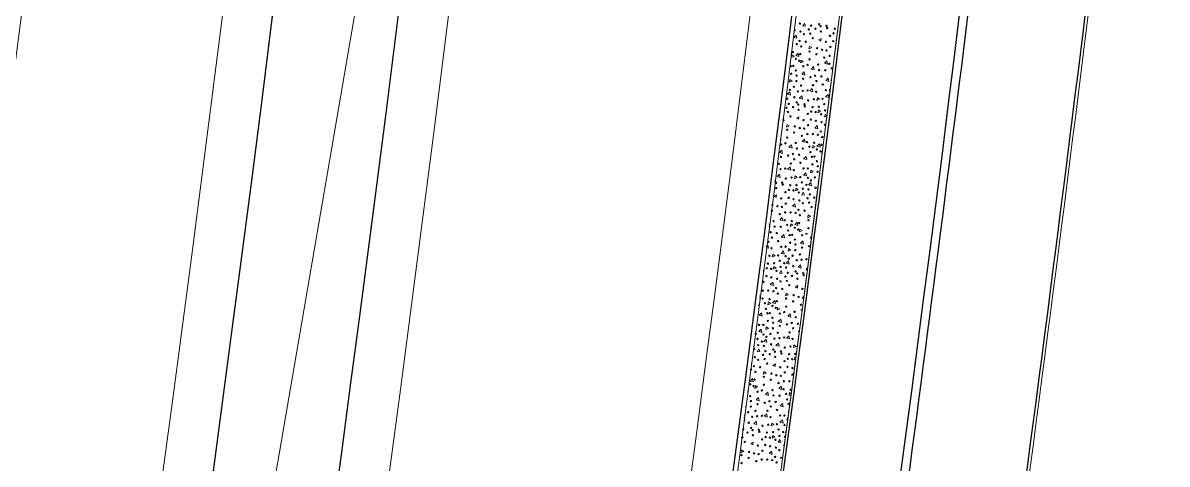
# Model space of a CAD drawing. Extents: x 2536801 to 2538856, y 7112140 to 7131569.
# Drawn here: x 2537715.5 to 2537990.7, y 7115577.4 to 7115683.7 of the extents above; entities that cross this region are included whole.
import ezdxf

# ---------------------------------------------------------------- set-up
doc = ezdxf.new("R2010")
doc.units = 0
doc.header["$LTSCALE"] = 100
doc.header["$MEASUREMENT"] = 0
for name, color, linetype, lineweight in [('D_BOC_FR', 3, 'Continuous', 13), ('D_BOC_RMP', 1, 'Continuous', 13), ('D_CTB_1', 2, 'Continuous', 0), ('D_EOS_FR', 3, 'Continuous', 30), ('D_EOS_ML', 7, 'Continuous', 30), ('D_EOS_RMP', 1, 'Continuous', 30), ('D_EOT_ML', 7, 'Continuous', 13), ('D_FOC_FR', 3, 'Continuous', 30), ('D_RIPRAP_1', 7, 'Continuous', 0)]:
    doc.layers.add(name, color=color, linetype=linetype, lineweight=lineweight)

msp = doc.modelspace()

# ---------------------------------------------------------------- linework, layer by layer
at = {"layer": 'D_BOC_FR', "lineweight": 0}
for centre, radius, start, end in [((2525324.55, 7117290.22), 12456.67, 348.651755, 355.423692), ((2526379.38, 7117111.1), 11620.33, 349.200993, 352.971213)]:
    msp.add_arc(centre, radius, start, end, dxfattribs=at)
at = {"layer": 'D_BOC_RMP', "lineweight": 0}
for centre, radius, start, end in [((2531958.14, 7116423.27), 6058.67, 352.971213, 354.684426), ((2526379.38, 7117111.1), 11679.67, 352.14268, 352.971213)]:
    msp.add_arc(centre, radius, start, end, dxfattribs=at)
at = {"layer": 'D_CTB_1', "linetype": 'Continuous', "lineweight": 0, "ltscale": 0.025}
msp.add_line((2537830.58, 7115891.2), (2537776.35, 7115575.2), dxfattribs=at)
msp.add_arc((2526379.38, 7117111.1), 11610, 347.843052, 352.937674, dxfattribs=at)
at = {"layer": 'D_EOS_FR'}
msp.add_arc((2526379.38, 7117111.1), 11649, 349.376372, 352.971213, dxfattribs=at)
at = {"layer": 'D_EOS_ML'}
for radius, start in [(11485, 346.032105), (11515, 347.842935), (11609, 347.843052)]:
    msp.add_arc((2526379.38, 7117111.1), radius, start, 358.175075, dxfattribs=at)
at = {"layer": 'D_EOS_RMP'}
for centre, radius, start, end in [((2531958.14, 7116423.27), 6058, 352.971213, 354.684426), ((2526379.38, 7117111.1), 11651, 352.332793, 352.971213), ((2526379.38, 7117111.1), 11679, 352.14268, 352.971213)]:
    msp.add_arc(centre, radius, start, end, dxfattribs=at)
at = {"layer": 'D_EOT_ML'}
for radius, start, end in [(11473, 346.032105, 358.175075), (11527, 347.842935, 358.175075), (11599, 347.843038, 358.175075), (11425, 346.032105, 353.252801)]:
    msp.add_arc((2526379.38, 7117111.1), radius, start, end, dxfattribs=at)
at = {"layer": 'D_FOC_FR'}
for centre, radius, start, end in [((2525324.55, 7117290.22), 12456, 348.651755, 355.423692), ((2526379.38, 7117111.1), 11621, 349.948329, 352.971213)]:
    msp.add_arc(centre, radius, start, end, dxfattribs=at)
at = {"layer": 'D_RIPRAP_1', "color": 7, "linetype": 'Continuous', "lineweight": 0}
for p, q in [((2537906.91, 7115679.59), (2537907.53, 7115679.96)), ((2537907.44, 7115679.33), (2537906.91, 7115679.59)), ((2537907.53, 7115679.96), (2537907.44, 7115679.33)), ((2537901.55, 7115660.74), (2537902.17, 7115661.1)), ((2537902.08, 7115660.47), (2537901.55, 7115660.74)), ((2537902.17, 7115661.1), (2537902.08, 7115660.47)), ((2537896.19, 7115641.88), (2537896.81, 7115642.25)), ((2537896.73, 7115641.62), (2537896.19, 7115641.88)), ((2537896.81, 7115642.25), (2537896.73, 7115641.62)), ((2537901.28, 7115620.06), (2537901.9, 7115620.42)), ((2537901.81, 7115619.8), (2537901.28, 7115620.06)), ((2537901.9, 7115620.42), (2537901.81, 7115619.8)), ((2537895.92, 7115601.2), (2537896.54, 7115601.57)), ((2537896.54, 7115601.57), (2537896.45, 7115600.94)), ((2537896.45, 7115600.94), (2537895.92, 7115601.2)), ((2537890.56, 7115582.35), (2537891.18, 7115582.71)), ((2537891.1, 7115582.08), (2537890.56, 7115582.35)), ((2537891.18, 7115582.71), (2537891.1, 7115582.08))]:
    msp.add_line(p, q, dxfattribs=at)
at = {"layer": 'D_RIPRAP_1', "color": 7, "linetype": 'Continuous', "lineweight": 0, "flags": 128}
for points in [[(2537903.78, 7115682.95), (2537903.11, 7115682.89), (2537903.49, 7115683.57)], [(2537901.64, 7115679.99), (2537900.89, 7115680.2), (2537901.48, 7115680.78)], [(2537900.33, 7115675.35), (2537900.46, 7115676.01), (2537901, 7115675.63)], [(2537902.17, 7115675.61), (2537901.42, 7115675.82), (2537902.01, 7115676.4)], [(2537904.57, 7115677.45), (2537904.69, 7115678.11), (2537905.24, 7115677.73)], [(2537902.55, 7115674.06), (2537902.67, 7115674.72), (2537903.22, 7115674.34)], [(2537905.87, 7115672.37), (2537905.12, 7115672.58), (2537905.71, 7115673.16)], [(2537909.04, 7115673.79), (2537908.29, 7115674), (2537908.88, 7115674.57)], [(2537903.57, 7115671.09), (2537902.83, 7115671.31), (2537903.41, 7115671.88)], [(2537909.39, 7115669.62), (2537908.64, 7115669.83), (2537909.23, 7115670.4)], [(2537899.83, 7115669.38), (2537899.95, 7115670.04), (2537900.5, 7115669.66)], [(2537905.55, 7115667.11), (2537904.8, 7115667.33), (2537905.39, 7115667.9)], [(2537900.11, 7115666.3), (2537899.36, 7115666.51), (2537899.95, 7115667.08)], [(2537903.01, 7115665.33), (2537902.26, 7115665.54), (2537902.85, 7115666.11)], [(2537906.47, 7115665.04), (2537906.6, 7115665.7), (2537907.14, 7115665.33)], [(2537909.34, 7115665.69), (2537908.59, 7115665.9), (2537909.18, 7115666.47)], [(2537906.72, 7115662.06), (2537906.84, 7115662.72), (2537907.38, 7115662.34)], [(2537899.21, 7115658.6), (2537899.34, 7115659.26), (2537899.88, 7115658.88)], [(2537906.72, 7115658.17), (2537905.97, 7115658.38), (2537906.56, 7115658.95)], [(2537900.51, 7115653.52), (2537899.76, 7115653.73), (2537900.35, 7115654.3)], [(2537903.68, 7115654.93), (2537902.93, 7115655.14), (2537903.52, 7115655.72)], [(2537905.42, 7115653.53), (2537905.54, 7115654.19), (2537906.08, 7115653.81)], [(2537907.25, 7115653.79), (2537906.5, 7115654), (2537907.09, 7115654.57)], [(2537898.22, 7115652.24), (2537897.47, 7115652.45), (2537898.06, 7115653.02)], [(2537904.04, 7115650.76), (2537903.29, 7115650.98), (2537903.88, 7115651.55)], [(2537900.19, 7115648.26), (2537899.45, 7115648.47), (2537900.03, 7115649.04)], [(2537904.92, 7115647.55), (2537905.04, 7115648.21), (2537905.58, 7115647.84)], [(2537897.66, 7115646.47), (2537896.91, 7115646.69), (2537897.5, 7115647.26)], [(2537901.12, 7115646.19), (2537901.24, 7115646.85), (2537901.78, 7115646.47)], [(2537903.98, 7115646.83), (2537903.23, 7115647.04), (2537903.82, 7115647.62)], [(2537901.36, 7115643.21), (2537901.48, 7115643.87), (2537902.02, 7115643.49)], [(2537903.51, 7115642.27), (2537902.84, 7115642.21), (2537903.21, 7115642.89)], [(2537905.2, 7115644.47), (2537904.45, 7115644.69), (2537905.04, 7115645.26)], [(2537901.36, 7115639.31), (2537900.62, 7115639.52), (2537901.2, 7115640.1)], [(2537904.3, 7115636.77), (2537904.42, 7115637.43), (2537904.96, 7115637.06)], [(2537898.32, 7115636.08), (2537897.57, 7115636.29), (2537898.16, 7115636.86)], [(2537900.06, 7115634.67), (2537900.18, 7115635.33), (2537900.73, 7115634.95)], [(2537901.89, 7115634.93), (2537901.15, 7115635.14), (2537901.74, 7115635.72)], [(2537898.68, 7115631.91), (2537897.93, 7115632.12), (2537898.52, 7115632.69)], [(2537902.28, 7115633.38), (2537902.4, 7115634.04), (2537902.94, 7115633.66)], [(2537898.62, 7115627.98), (2537897.87, 7115628.19), (2537898.46, 7115628.76)], [(2537899.56, 7115628.7), (2537899.68, 7115629.36), (2537900.22, 7115628.98)], [(2537903.3, 7115630.42), (2537902.55, 7115630.63), (2537903.14, 7115631.2)], [(2537895.76, 7115627.33), (2537895.88, 7115627.99), (2537896.42, 7115627.61)], [(2537899.84, 7115625.62), (2537899.09, 7115625.83), (2537899.68, 7115626.4)], [(2537896, 7115624.35), (2537896.12, 7115625.01), (2537896.67, 7115624.63)], [(2537898.15, 7115623.42), (2537897.48, 7115623.36), (2537897.86, 7115624.04)], [(2537902.74, 7115624.65), (2537901.99, 7115624.86), (2537902.58, 7115625.44)], [(2537896.01, 7115620.46), (2537895.26, 7115620.67), (2537895.85, 7115621.24)], [(2537898.94, 7115617.92), (2537899.06, 7115618.58), (2537899.61, 7115618.2)], [(2537894.7, 7115615.82), (2537894.83, 7115616.48), (2537895.37, 7115616.1)], [(2537896.54, 7115616.08), (2537895.79, 7115616.29), (2537896.38, 7115616.86)], [(2537896.92, 7115614.52), (2537897.04, 7115615.18), (2537897.59, 7115614.8)], [(2537893.32, 7115613.05), (2537892.57, 7115613.26), (2537893.16, 7115613.84)], [(2537897.94, 7115611.56), (2537897.2, 7115611.77), (2537897.78, 7115612.34)], [(2537900.24, 7115612.84), (2537899.49, 7115613.05), (2537900.08, 7115613.62)], [(2537893.27, 7115609.12), (2537892.52, 7115609.33), (2537893.11, 7115609.9)], [(2537894.2, 7115609.84), (2537894.32, 7115610.5), (2537894.87, 7115610.12)], [(2537894.48, 7115606.76), (2537893.73, 7115606.97), (2537894.32, 7115607.55)], [(2537899.92, 7115607.58), (2537899.17, 7115607.79), (2537899.76, 7115608.36)], [(2537892.79, 7115604.56), (2537892.12, 7115604.5), (2537892.5, 7115605.18)], [(2537897.38, 7115605.8), (2537896.64, 7115606.01), (2537897.22, 7115606.58)], [(2537900.85, 7115605.51), (2537900.97, 7115606.17), (2537901.51, 7115605.79)], [(2537893.59, 7115599.06), (2537893.71, 7115599.72), (2537894.25, 7115599.34)], [(2537891.18, 7115597.22), (2537890.43, 7115597.43), (2537891.02, 7115598.01)], [(2537891.57, 7115595.67), (2537891.69, 7115596.33), (2537892.23, 7115595.95)], [(2537898.05, 7115595.4), (2537897.3, 7115595.61), (2537897.89, 7115596.18)], [(2537892.59, 7115592.7), (2537891.84, 7115592.92), (2537892.43, 7115593.49)], [(2537894.88, 7115593.98), (2537894.13, 7115594.19), (2537894.72, 7115594.77)], [(2537898.41, 7115591.23), (2537897.66, 7115591.44), (2537898.25, 7115592.01)], [(2537892.03, 7115586.94), (2537891.28, 7115587.15), (2537891.87, 7115587.73)], [(2537894.56, 7115588.72), (2537893.82, 7115588.94), (2537894.41, 7115589.51)], [(2537898.35, 7115587.3), (2537897.6, 7115587.51), (2537898.19, 7115588.08)], [(2537895.49, 7115586.65), (2537895.61, 7115587.31), (2537896.15, 7115586.94)], [(2537895.73, 7115583.67), (2537895.85, 7115584.33), (2537896.39, 7115583.95)], [(2537897.88, 7115582.74), (2537897.21, 7115582.68), (2537897.58, 7115583.36)], [(2537888.23, 7115580.21), (2537888.35, 7115580.87), (2537888.89, 7115580.49)], [(2537895.73, 7115579.78), (2537894.99, 7115579.99), (2537895.57, 7115580.56)]]:
    msp.add_lwpolyline(points, close=True, dxfattribs=at)
for points in [[(2537908.84, 7115661.13), (2537908.2, 7115661.07), (2537908.57, 7115661.75), (2537908.84, 7115661.17)], [(2537897.66, 7115655.62), (2537897.86, 7115655.48), (2537897.62, 7115655.38)], [(2537907.72, 7115652.27), (2537907.64, 7115652.23), (2537907.76, 7115652.89), (2537907.8, 7115652.87)], [(2537895.02, 7115635.31), (2537895.15, 7115634.66), (2537894.94, 7115634.72)], [(2537905.13, 7115631.82), (2537904.85, 7115631.91), (2537905.19, 7115632.24)], [(2537894.31, 7115629.83), (2537894.68, 7115630.19), (2537894.84, 7115629.4), (2537894.27, 7115629.56)], [(2537892.77, 7115617.97), (2537892.8, 7115618.01), (2537892.96, 7115617.22), (2537892.68, 7115617.3)], [(2537902.91, 7115614.39), (2537902.66, 7115614.47), (2537902.96, 7115614.76)], [(2537891.2, 7115605.86), (2537891.31, 7115605.78), (2537891.18, 7115605.72)], [(2537890.65, 7115601.62), (2537890.65, 7115601.6), (2537890.64, 7115601.6)], [(2537901.31, 7115602.62), (2537901.09, 7115602.53), (2537901.21, 7115603.19), (2537901.37, 7115603.07)], [(2537900.78, 7115598.72), (2537900.34, 7115598.85), (2537900.87, 7115599.36)], [(2537900.16, 7115594.15), (2537899.79, 7115593.99), (2537899.91, 7115594.65), (2537900.2, 7115594.45)], [(2537889.32, 7115591.4), (2537889.51, 7115591.27), (2537889.29, 7115591.18)], [(2537888.97, 7115588.68), (2537889.12, 7115587.91), (2537888.88, 7115587.98)], [(2537899.33, 7115588.04), (2537899.29, 7115588.02), (2537899.41, 7115588.68), (2537899.42, 7115588.67)], [(2537898.94, 7115585.12), (2537898.82, 7115585.15), (2537898.96, 7115585.29)]]:
    msp.add_lwpolyline(points, dxfattribs=at)
at = {"layer": 'D_RIPRAP_1', "color": 7, "linetype": 'Continuous', "lineweight": 0}
for centre, radius in [((2537902.42, 7115683.52), 0.163), ((2537902.54, 7115681.61), 0.163), ((2537903.35, 7115680.96), 0.163), ((2537904.53, 7115682.13), 0.163), ((2537904.89, 7115681.11), 0.163), ((2537905.09, 7115683.05), 0.163), ((2537906.13, 7115682.28), 0.163), ((2537907, 7115683.39), 0.163), ((2537907.37, 7115682.88), 0.163), ((2537907.44, 7115681.62), 0.163), ((2537908.83, 7115682.95), 0.163), ((2537908.98, 7115682.46), 0.163), ((2537910.49, 7115681.18), 0.163), ((2537910.79, 7115682.29), 0.163), ((2537901.65, 7115678.6), 0.163), ((2537902.31, 7115679.37), 0.163), ((2537903.8, 7115679.15), 0.163), ((2537905.48, 7115680.02), 0.163), ((2537908.64, 7115679.14), 0.163), ((2537909.64, 7115680.61), 0.163), ((2537910.41, 7115679.28), 0.163), ((2537900.73, 7115676.66), 0.163), ((2537902.49, 7115676.18), 0.163), ((2537902.7, 7115678.03), 0.163), ((2537904.71, 7115676.83), 0.163), ((2537906.38, 7115676.15), 0.163), ((2537906.53, 7115677.61), 0.163), ((2537907.72, 7115677.23), 0.163), ((2537908.8, 7115677.08), 0.163), ((2537909.55, 7115675.77), 0.163), ((2537909.73, 7115677.9), 0.163), ((2537900.21, 7115673.28), 0.163), ((2537900.8, 7115673.33), 0.163), ((2537901.42, 7115675.05), 0.163), ((2537902.23, 7115674.58), 0.163), ((2537903.22, 7115673.24), 0.163), ((2537904.26, 7115673.57), 0.163), ((2537904.73, 7115674.92), 0.163), ((2537906.77, 7115673.64), 0.163), ((2537908.26, 7115675.35), 0.163), ((2537909.48, 7115673.86), 0.163), ((2537910.05, 7115672.73), 0.163), ((2537900.32, 7115671.44), 0.163), ((2537901.42, 7115672.2), 0.163), ((2537901.6, 7115671), 0.163), ((2537903.18, 7115670.26), 0.163), ((2537904.92, 7115670.6), 0.163), ((2537906.05, 7115670.97), 0.163), ((2537907.02, 7115672.34), 0.163), ((2537907.56, 7115670.79), 0.163), ((2537908.49, 7115672.3), 0.163), ((2537899.98, 7115667.59), 0.163), ((2537900.92, 7115668.3), 0.163), ((2537901.55, 7115669.67), 0.163), ((2537901.9, 7115667.2), 0.163), ((2537902.69, 7115668.61), 0.163), ((2537903.09, 7115667.33), 0.163), ((2537904.24, 7115667.45), 0.163), ((2537905.55, 7115668.67), 0.163), ((2537906.38, 7115669.69), 0.163), ((2537907.88, 7115668.86), 0.163), ((2537908.64, 7115667.5), 0.163), ((2537899.36, 7115665.43), 0.163), ((2537901.08, 7115665.79), 0.199), ((2537901.64, 7115664.53), 0.163), ((2537904.37, 7115665.04), 0.163), ((2537905.77, 7115665.31), 0.163), ((2537906.28, 7115667.12), 0.163), ((2537907.86, 7115665.41), 0.163), ((2537899.18, 7115663.27), 0.163), ((2537899.53, 7115662.25), 0.163), ((2537899.73, 7115664.19), 0.163), ((2537900.77, 7115663.43), 0.163), ((2537902.01, 7115664.02), 0.163), ((2537902.08, 7115662.76), 0.163), ((2537903.48, 7115664.09), 0.163), ((2537903.62, 7115663.6), 0.163), ((2537904.29, 7115661.76), 0.163), ((2537905.13, 7115662.32), 0.163), ((2537905.44, 7115663.43), 0.163), ((2537906.19, 7115662.2), 0.163), ((2537906.92, 7115663.51), 0.163), ((2537907.5, 7115661.69), 0.163), ((2537908.26, 7115664.13), 0.163), ((2537908.47, 7115662.62), 0.163), ((2537898.44, 7115660.3), 0.163), ((2537900.12, 7115661.16), 0.163), ((2537903.29, 7115660.29), 0.163), ((2537904.37, 7115659.04), 0.163), ((2537905.05, 7115660.42), 0.163), ((2537906.22, 7115660.11), 0.163), ((2537907.63, 7115659.79), 0.163), ((2537899.35, 7115657.97), 0.163), ((2537901.02, 7115657.3), 0.163), ((2537901.17, 7115658.76), 0.163), ((2537902.36, 7115658.38), 0.163), ((2537902.9, 7115656.49), 0.163), ((2537903.44, 7115658.23), 0.163), ((2537904.19, 7115656.91), 0.163), ((2537905.52, 7115656.92), 0.163), ((2537906.73, 7115656.77), 0.163), ((2537907.4, 7115657.54), 0.163), ((2537907.78, 7115656.21), 0.163), ((2537897.86, 7115654.38), 0.163), ((2537898.9, 7115654.72), 0.163), ((2537899.37, 7115656.06), 0.163), ((2537901.41, 7115654.79), 0.163), ((2537901.67, 7115653.48), 0.163), ((2537903.14, 7115653.44), 0.163), ((2537904.12, 7115655), 0.163), ((2537904.7, 7115653.88), 0.163), ((2537905.81, 7115654.84), 0.163), ((2537907.57, 7115654.36), 0.163), ((2537897.83, 7115651.41), 0.163), ((2537899.56, 7115651.75), 0.163), ((2537900.7, 7115652.12), 0.163), ((2537901.03, 7115650.84), 0.163), ((2537902.2, 7115651.93), 0.163), ((2537904.94, 7115652.53), 0.163), ((2537905.29, 7115651.46), 0.163), ((2537905.88, 7115651.51), 0.163), ((2537906.51, 7115653.23), 0.163), ((2537907.32, 7115652.75), 0.163), ((2537897.33, 7115649.75), 0.163), ((2537897.73, 7115648.47), 0.163), ((2537898.89, 7115648.59), 0.163), ((2537900.2, 7115649.81), 0.163), ((2537900.93, 7115648.26), 0.163), ((2537902.52, 7115650.01), 0.163), ((2537903.28, 7115648.65), 0.163), ((2537904.31, 7115648.65), 0.163), ((2537905.4, 7115649.61), 0.163), ((2537906.51, 7115650.38), 0.163), ((2537906.68, 7115649.18), 0.163), ((2537896.66, 7115645.17), 0.163), ((2537898.12, 7115645.24), 0.163), ((2537899.01, 7115646.18), 0.163), ((2537900.41, 7115646.46), 0.163), ((2537902.5, 7115646.56), 0.163), ((2537902.9, 7115645.28), 0.163), ((2537904.33, 7115646.36), 0.163), ((2537905.06, 7115645.76), 0.163), ((2537906.01, 7115646.48), 0.163), ((2537906.64, 7115647.85), 0.163), ((2537896.72, 7115643.91), 0.163), ((2537898.27, 7115644.75), 0.163), ((2537898.93, 7115642.9), 0.163), ((2537899.77, 7115643.47), 0.163), ((2537900.08, 7115644.58), 0.163), ((2537900.83, 7115643.35), 0.163), ((2537901.56, 7115644.65), 0.163), ((2537902.14, 7115642.84), 0.163), ((2537903.11, 7115643.77), 0.163), ((2537903.98, 7115644.66), 0.163), ((2537904.45, 7115643.6), 0.163), ((2537904.81, 7115642.37), 0.163), ((2537906.17, 7115643.97), 0.199), ((2537895.81, 7115639.9), 0.163), ((2537897.93, 7115641.43), 0.163), ((2537899.01, 7115640.18), 0.163), ((2537899.7, 7115641.57), 0.163), ((2537900.86, 7115641.25), 0.163), ((2537902.27, 7115640.93), 0.163), ((2537903.08, 7115640.28), 0.163), ((2537904.26, 7115641.45), 0.163), ((2537904.62, 7115640.43), 0.163), ((2537905.85, 7115641.61), 0.163), ((2537895.67, 7115638.44), 0.163), ((2537897, 7115639.52), 0.163), ((2537897.55, 7115637.64), 0.163), ((2537898.08, 7115639.37), 0.163), ((2537898.83, 7115638.06), 0.163), ((2537900.16, 7115638.06), 0.163), ((2537901.37, 7115637.92), 0.163), ((2537902.04, 7115638.69), 0.163), ((2537902.42, 7115637.35), 0.163), ((2537903.53, 7115638.47), 0.163), ((2537905.21, 7115639.34), 0.163), ((2537896.05, 7115635.93), 0.163), ((2537896.31, 7115634.63), 0.163), ((2537897.78, 7115634.59), 0.163), ((2537898.76, 7115636.15), 0.163), ((2537899.34, 7115635.02), 0.163), ((2537900.45, 7115635.98), 0.163), ((2537901.15, 7115634.37), 0.163), ((2537902.21, 7115635.5), 0.163), ((2537904.44, 7115636.15), 0.163), ((2537904.46, 7115634.24), 0.163), ((2537895.34, 7115633.26), 0.163), ((2537895.67, 7115631.98), 0.163), ((2537896.84, 7115633.07), 0.163), ((2537899.58, 7115633.67), 0.163), ((2537899.94, 7115632.6), 0.163), ((2537900.53, 7115632.65), 0.163), ((2537901.15, 7115631.52), 0.163), ((2537901.96, 7115633.9), 0.163), ((2537902.95, 7115632.56), 0.163), ((2537903.98, 7115632.89), 0.163), ((2537894.84, 7115630.96), 0.163), ((2537895.57, 7115629.41), 0.163), ((2537897.16, 7115631.15), 0.163), ((2537897.92, 7115629.79), 0.163), ((2537898.95, 7115629.8), 0.163), ((2537900.04, 7115630.76), 0.163), ((2537901.28, 7115628.99), 0.163), ((2537901.32, 7115630.32), 0.163), ((2537902.91, 7115629.59), 0.163), ((2537904.64, 7115629.92), 0.163), ((2537895.05, 7115627.6), 0.163), ((2537897.15, 7115627.7), 0.163), ((2537897.54, 7115626.42), 0.163), ((2537898.97, 7115627.5), 0.163), ((2537899.7, 7115626.91), 0.163), ((2537900.65, 7115627.63), 0.163), ((2537901.63, 7115626.52), 0.163), ((2537902.42, 7115627.93), 0.163), ((2537902.82, 7115626.65), 0.163), ((2537903.97, 7115626.77), 0.163), ((2537894.42, 7115624.61), 0.163), ((2537894.72, 7115625.72), 0.163), ((2537895.47, 7115624.49), 0.163), ((2537896.2, 7115625.79), 0.163), ((2537896.79, 7115623.98), 0.163), ((2537897.75, 7115624.91), 0.163), ((2537898.62, 7115625.81), 0.163), ((2537899.09, 7115624.75), 0.163), ((2537899.46, 7115623.52), 0.163), ((2537900.81, 7115625.11), 0.199), ((2537901.37, 7115623.85), 0.163), ((2537901.74, 7115623.34), 0.163), ((2537903.2, 7115623.42), 0.163), ((2537893.65, 7115621.33), 0.163), ((2537894.34, 7115622.71), 0.163), ((2537895.5, 7115622.39), 0.163), ((2537896.91, 7115622.08), 0.163), ((2537897.72, 7115621.43), 0.163), ((2537898.91, 7115622.6), 0.163), ((2537899.26, 7115621.57), 0.163), ((2537899.85, 7115620.49), 0.163), ((2537900.5, 7115622.75), 0.163), ((2537901.81, 7115622.08), 0.163), ((2537903.35, 7115622.93), 0.163), ((2537893.47, 7115619.2), 0.163), ((2537894.8, 7115619.21), 0.163), ((2537896.02, 7115619.06), 0.163), ((2537896.68, 7115619.83), 0.163), ((2537897.07, 7115618.5), 0.163), ((2537898.17, 7115619.62), 0.163), ((2537900.9, 7115618.08), 0.163), ((2537902.09, 7115617.7), 0.163), ((2537903.01, 7115619.61), 0.163), ((2537893.4, 7115617.29), 0.163), ((2537893.98, 7115616.17), 0.163), ((2537895.1, 7115617.13), 0.163), ((2537895.79, 7115615.52), 0.163), ((2537896.6, 7115615.04), 0.163), ((2537896.86, 7115616.65), 0.163), ((2537899.08, 7115617.3), 0.163), ((2537899.1, 7115615.38), 0.163), ((2537900.75, 7115616.62), 0.163), ((2537902.63, 7115615.82), 0.163), ((2537894.22, 7115614.82), 0.163), ((2537894.58, 7115613.74), 0.163), ((2537895.17, 7115613.8), 0.163), ((2537895.79, 7115612.67), 0.163), ((2537897.59, 7115613.7), 0.163), ((2537898.63, 7115614.04), 0.163), ((2537901.14, 7115614.11), 0.163), ((2537901.39, 7115612.8), 0.163), ((2537892.56, 7115610.94), 0.163), ((2537893.6, 7115610.94), 0.163), ((2537894.69, 7115611.9), 0.163), ((2537895.92, 7115610.14), 0.163), ((2537895.97, 7115611.47), 0.163), ((2537897.55, 7115610.73), 0.163), ((2537899.29, 7115611.07), 0.163), ((2537900.42, 7115611.44), 0.163), ((2537900.75, 7115610.16), 0.163), ((2537901.93, 7115611.25), 0.163), ((2537891.79, 7115608.84), 0.163), ((2537892.19, 7115607.56), 0.163), ((2537893.26, 7115606.95), 0.163), ((2537893.61, 7115608.64), 0.163), ((2537894.35, 7115608.05), 0.163), ((2537895.29, 7115608.77), 0.163), ((2537896.28, 7115607.66), 0.163), ((2537897.06, 7115609.08), 0.163), ((2537897.46, 7115607.79), 0.163), ((2537898.61, 7115607.92), 0.163), ((2537899.93, 7115609.14), 0.163), ((2537900.65, 7115607.58), 0.163), ((2537891.43, 7115605.13), 0.163), ((2537892.39, 7115606.05), 0.163), ((2537893.73, 7115605.89), 0.163), ((2537894.1, 7115604.66), 0.163), ((2537895.14, 7115603.89), 0.163), ((2537895.45, 7115606.26), 0.199), ((2537896.01, 7115605), 0.163), ((2537896.38, 7115604.49), 0.163), ((2537897.85, 7115604.56), 0.163), ((2537897.99, 7115604.07), 0.163), ((2537898.74, 7115605.5), 0.163), ((2537899.81, 7115603.9), 0.163), ((2537900.14, 7115605.78), 0.163), ((2537901.29, 7115603.97), 0.163), ((2537891.55, 7115603.22), 0.163), ((2537892.36, 7115602.57), 0.163), ((2537893.55, 7115603.74), 0.163), ((2537893.9, 7115602.72), 0.163), ((2537894.5, 7115601.63), 0.163), ((2537896.45, 7115603.23), 0.163), ((2537898.66, 7115602.22), 0.163), ((2537899.5, 7115602.79), 0.163), ((2537900.56, 7115602.67), 0.163), ((2537890.66, 7115600.21), 0.163), ((2537891.32, 7115600.98), 0.163), ((2537891.71, 7115599.64), 0.163), ((2537892.81, 7115600.76), 0.163), ((2537893.72, 7115598.44), 0.163), ((2537895.54, 7115599.23), 0.163), ((2537896.73, 7115598.84), 0.163), ((2537897.66, 7115600.75), 0.163), ((2537897.81, 7115598.69), 0.163), ((2537898.74, 7115599.51), 0.163), ((2537899.42, 7115600.89), 0.163), ((2537900.59, 7115600.57), 0.163), ((2537890.44, 7115596.66), 0.163), ((2537891.24, 7115596.19), 0.163), ((2537891.5, 7115597.79), 0.163), ((2537893.74, 7115596.53), 0.163), ((2537895.39, 7115597.76), 0.163), ((2537897.27, 7115596.96), 0.163), ((2537898.56, 7115597.38), 0.163), ((2537899.89, 7115597.39), 0.163), ((2537890.43, 7115593.81), 0.163), ((2537892.23, 7115594.85), 0.163), ((2537893.27, 7115595.18), 0.163), ((2537895.78, 7115595.25), 0.163), ((2537896.04, 7115593.95), 0.163), ((2537897.51, 7115593.91), 0.163), ((2537898.49, 7115595.47), 0.163), ((2537899.07, 7115594.34), 0.163), ((2537899.31, 7115592.99), 0.163), ((2537890.57, 7115591.28), 0.163), ((2537890.61, 7115592.61), 0.163), ((2537891.7, 7115590.22), 0.163), ((2537892.2, 7115591.88), 0.163), ((2537893.93, 7115592.21), 0.163), ((2537894.57, 7115590.28), 0.163), ((2537895.07, 7115592.58), 0.163), ((2537895.4, 7115591.3), 0.163), ((2537896.57, 7115592.4), 0.163), ((2537896.89, 7115590.47), 0.163), ((2537899.66, 7115591.92), 0.163), ((2537889.93, 7115589.91), 0.163), ((2537890.09, 7115587.4), 0.199), ((2537890.92, 7115588.81), 0.163), ((2537892.1, 7115588.94), 0.163), ((2537893.26, 7115589.06), 0.163), ((2537895.3, 7115588.73), 0.163), ((2537897.65, 7115589.11), 0.163), ((2537898.68, 7115589.12), 0.163), ((2537889.78, 7115585.04), 0.163), ((2537890.66, 7115586.14), 0.163), ((2537891.03, 7115585.63), 0.163), ((2537892.49, 7115585.7), 0.163), ((2537892.64, 7115585.22), 0.163), ((2537893.38, 7115586.65), 0.163), ((2537894.45, 7115585.04), 0.163), ((2537894.78, 7115586.92), 0.163), ((2537895.93, 7115585.12), 0.163), ((2537896.87, 7115587.02), 0.163), ((2537897.27, 7115585.74), 0.163), ((2537898.35, 7115585.13), 0.163), ((2537898.7, 7115586.82), 0.163), ((2537888.55, 7115583.86), 0.163), ((2537889.14, 7115582.77), 0.163), ((2537891.1, 7115584.37), 0.163), ((2537892.3, 7115581.9), 0.163), ((2537893.3, 7115583.37), 0.163), ((2537894.07, 7115582.03), 0.163), ((2537894.15, 7115583.93), 0.163), ((2537895.2, 7115583.81), 0.163), ((2537896.51, 7115583.3), 0.163), ((2537897.48, 7115584.23), 0.163), ((2537888.37, 7115579.58), 0.163), ((2537890.18, 7115580.37), 0.163), ((2537891.38, 7115579.99), 0.163), ((2537892.45, 7115579.84), 0.163), ((2537893.38, 7115580.65), 0.163), ((2537895.23, 7115581.72), 0.163), ((2537896.41, 7115579.15), 0.163), ((2537896.64, 7115581.4), 0.163), ((2537897.45, 7115580.75), 0.163), ((2537888.38, 7115577.67), 0.163), ((2537890.04, 7115578.91), 0.163), ((2537891.92, 7115578.1), 0.163), ((2537893.2, 7115578.52), 0.163), ((2537894.53, 7115578.53), 0.163), ((2537895.75, 7115578.38), 0.163), ((2537896.79, 7115577.82), 0.163), ((2537897.9, 7115578.94), 0.163)]:
    msp.add_circle(centre, radius, dxfattribs=at)
at = {"layer": 'D_RIPRAP_1', "color": 7, "lineweight": 0, "extrusion": (0, 0, -1)}
for start, end in [(181.824925, 187.062326), (187.062326, 192.156947)]:
    msp.add_arc((-2526379.38, 7117111.1), 11610, start, end, dxfattribs=at)
at = {"layer": 'D_RIPRAP_1', "color": 7, "lineweight": 0}
msp.add_arc((2526379.38, 7117111.1), 11620.33, 349.948329, 352.971213, dxfattribs=at)
at = {"layer": 'D_RIPRAP_1', "color": 7, "linetype": 'Continuous', "lineweight": 0}
for centre, start, end in [((2537901.13, 7115681.93), 239.416, 105.7935), ((2537910.3, 7115671.38), 159.2899, 186.292), ((2537899.24, 7115668.18), 277.6389, 67.5705), ((2537909.67, 7115667.51), 90.7889, 254.793), ((2537908.44, 7115659.14), 14.6349, 330.947), ((2537896.55, 7115648.34), 343.5587, 1.6507), ((2537896.29, 7115645.68), 291.1864, 54.0231), ((2537906.99, 7115645.37), 143.3354, 202.2465), ((2537893.57, 7115624.04), 257.1887, 88.0208), ((2537904.09, 7115624.36), 47.725, 297.8569), ((2537892.42, 7115615.73), 282.2085, 63.001), ((2537903.17, 7115617.55), 7.1465, 338.4354), ((2537902.25, 7115609.33), 90.9943, 253.5615), ((2537889.81, 7115594.94), 251.3601, 93.8493), ((2537900.18, 7115595.3), 25.8382, 318.7176), ((2537888.99, 7115589.2), 278.1866, 67.0229), ((2537899.77, 7115590.08), 158.7689, 185.787), ((2537888.74, 7115585.8), 197.0785, 148.1309), ((2537898.63, 7115581.92), 133.5913, 210.9645), ((2537898.82, 7115584.07), 89.9789, 254.5769)]:
    msp.add_arc(centre, 0.163, start, end, dxfattribs=at)

doc.saveas('drawing.dxf')
